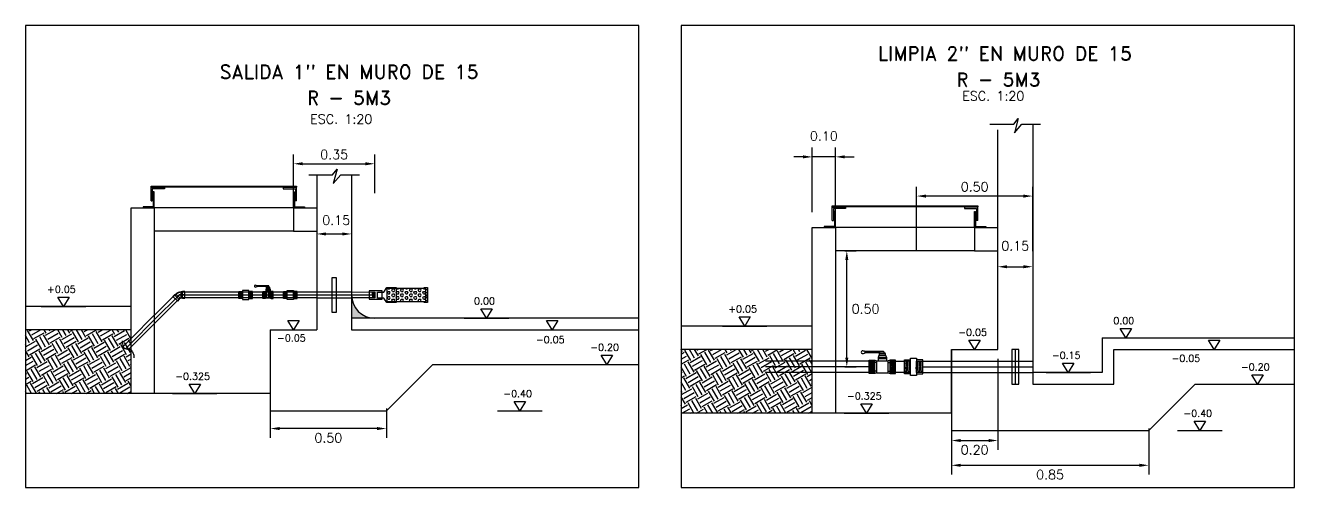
# Model space of a CAD drawing. Header units: metres. Extents: x -90 to 2507, y -28 to 972.
# Drawn here: x 143.67 to 149.14, y 183.09 to 185.08 of the extents above; entities that cross this region are included whole.
import ezdxf
from ezdxf.enums import TextEntityAlignment as Align

# ---------------------------------------------------------------- set-up
doc = ezdxf.new("R2010")
doc.units = ezdxf.units.M
for name, pattern in [('CENTER', [50.8, 31.75, -6.35, 6.35, -6.35]), ('DASHED', [19.05, 12.7, -6.35]), ('HIDDEN', [9.525, 6.35, -3.175])]:
    doc.linetypes.add(name, pattern=pattern)
for name, color, linetype in [('A-MURO', 6, 'Continuous'), ('A-NIVELES', 7, 'Continuous'), ('A-PUERTA', 2, 'Continuous'), ('G-achurado', 9, 'Continuous'), ('G-acotado', 8, 'Continuous'), ('G-ejes', 9, 'CENTER'), ('G-textos-notas', 7, 'Continuous'), ('G-textos-subtitulo', 3, 'Continuous'), ('S-TUBERIAS-NUEVAS', 3, 'Continuous')]:
    doc.layers.add(name, color=color, linetype=linetype)
doc.styles.add('01COTAS', font='romans.shx')
doc.styles.add('20-NOTAS', font='romans.shx', dxfattribs={"height": 0.04})
doc.styles.add('20-SUBTITULO', font='romand.shx', dxfattribs={"height": 0.06})
doc.styles.add('ROMANS', font='romans.shx')
doc.dimstyles.new('DIM-20-CORTE', dxfattribs={"dimscale": 0.02, "dimtxt": 2, "dimasz": 2, "dimexe": 2, "dimexo": 2, "dimgap": 1, "dimtad": 2, "dimtih": 1, "dimtoh": 1, "dimzin": 1, "dimdsep": 46, "dimtxsty": '01COTAS', "dimcen": 25, "dimclrd": 9, "dimclre": 9, "dimclrt": 7, "dimadec": 0, "dimazin": 0, "dimtfac": 1, "dimtmove": 2, "dimatfit": 3, "dimfxl": 1, "dimtolj": 1, "dimtzin": 0, "dimarcsym": 0})
doc.dimstyles.new('DIM-20-PLANTA', dxfattribs={"dimscale": 0.02, "dimtxt": 2, "dimasz": 2, "dimexe": 2, "dimexo": 2, "dimgap": 1, "dimtad": 1, "dimzin": 1, "dimdsep": 46, "dimtxsty": '01COTAS', "dimcen": 25, "dimclrd": 9, "dimclre": 9, "dimclrt": 7, "dimadec": 0, "dimazin": 0, "dimtfac": 1, "dimtmove": 2, "dimatfit": 3, "dimfxl": 1, "dimtolj": 1, "dimtzin": 0, "dimarcsym": 0})
pattern_1 = [(85, (135.018273, 178.2136516), (-0.0047443772, 0.0004150792), [])]

# ---------------------------------------------------------------- blocks, each defined once
blk = doc.blocks.new('RESRV_CODO 45 PLANTA')
at = {"color": 8}
for p in [(0, 0), (0.16, 0.066)]:
    blk.add_line(p, (0.094, 0), dxfattribs=at)
for p, q in [((0.063, 0.05), (0.063, -0.05)), ((0.063, -0.05), (0.063, 0.05)), ((0.151, -0.013), (0.08, 0.057)), ((0.08, 0.057), (0.151, -0.013)), ((0.151, -0.013), (0.08, 0.057)), ((0.08, 0.057), (0.151, -0.013))]:
    blk.add_line(p, q)
at = {"lineweight": -2}
blk.add_lwpolyline([(0.063, -0.05, 0.198912), (0.151, -0.013), (0.173, 0), (0.2, 0.026), (0.12, 0.106), (0.093, 0.079), (0.08, 0.057, -0.198912), (0.063, 0.05), (0.037, 0.056), (0, 0.056), (0, -0.056), (0.037, -0.056)], format="xyb", close=True, dxfattribs=at)
at = {"color": 8}
for points in [[(0, 0.05), (0.037, 0.05), (0.063, 0.044, 0.198912), (0.085, 0.053), (0.098, 0.075), (0.124, 0.102)], [(0, -0.05), (0.037, -0.05), (0.063, -0.044, 0.198912), (0.146, -0.009), (0.169, 0.004), (0.195, 0.031)]]:
    blk.add_lwpolyline(points, format="xyb", dxfattribs=at)
at = {"lineweight": -2}
for points in [[(0.037, 0.056), (0.037, -0.056)], [(0.173, 0), (0.093, 0.079)]]:
    blk.add_lwpolyline(points, dxfattribs=at)
blk = doc.blocks.new('UNION UNIVERSAL 1pulg')
h = blk.add_hatch()
h.set_pattern_fill('ANSI31', color=8, scale=0.001023, angle=40)
h.set_pattern_definition([(85, (0.01669, 0.0090544), (-0.00323423, 0.00028296), [])])
h.paths.add_polyline_path([(-0.0292, 0.0129), (-0.0135, 0.0129), (-0.0135, -0.013), (-0.0292, -0.013)])
h = blk.add_hatch()
h.set_pattern_fill('ANSI31', color=8, scale=0.001023, angle=40)
h.set_pattern_definition([(85, (0.027971, 0.0090544), (-0.00323423, 0.00028296), [])])
h.paths.add_polyline_path([(0.0298, 0.0129), (0.0135, 0.0129), (0.0135, -0.013), (0.0298, -0.013)])
at = {"color": 3}
for points in [[(-0.0135, -0.0153), (-0.0292, -0.0153), (-0.0292, 0.0152), (-0.0135, 0.0152)], [(0.0135, -0.0153), (0.0298, -0.0153), (0.0298, 0.0152), (0.0135, 0.0152)]]:
    blk.add_lwpolyline(points, dxfattribs=at)
at = {"color": 8}
blk.add_lwpolyline([(-0.0292, -0.013), (-0.0135, -0.013), (-0.0135, 0.0129), (-0.0292, 0.0129)], dxfattribs=at)
at = {"color": 3}
blk.add_lwpolyline([(0.0135, -0.0195), (-0.0135, -0.0195), (-0.0135, 0.0195), (0.0135, 0.0195)], close=True, dxfattribs=at)
at = {"color": 8, "linetype": 'DASHED', "ltscale": 0.05}
blk.add_lwpolyline([(0.0298, -0.013), (0.0135, -0.013), (0.0135, 0.0129), (0.0298, 0.0129)], dxfattribs=at)
blk = doc.blocks.new('VALV ESF 1pulg ELEV')
h = blk.add_hatch()
h.set_pattern_fill('ANSI31', color=8, scale=0.000988916, angle=40)
h.set_pattern_definition([(85, (0.030135, 0.0088626), (-0.00312786, 0.00027365), [])])
h.paths.add_polyline_path([(-0.0225, 0.0126), (-0.0124, 0.0126), (-0.0124, -0.0125), (-0.0225, -0.0125)])
h = blk.add_hatch()
h.set_pattern_fill('ANSI31', color=8, scale=0.000988916, angle=40)
h.set_pattern_definition([(85, (0.0292365, 0.0088626), (-0.00312786, 0.00027365), [])])
h.paths.add_polyline_path([(0.0225, 0.0126), (0.0127, 0.0126), (0.0127, -0.0125), (0.0225, -0.0125)])
at = {"color": 3}
for p, q in [((-0.0474, 0.0358), (-0.0474, 0.0397)), ((-0.0003, 0.0397), (-0.0474, 0.0397)), ((-0.0474, 0.0368), (-0.0474, 0.0371)), ((-0.0038, 0.0358), (-0.0474, 0.0358)), ((-0.0225, 0.0148), (-0.0127, 0.0148)), ((-0.0225, -0.0147), (-0.0225, 0.0148)), ((-0.0127, 0.0148), (-0.0075, 0.0131)), ((-0.0075, 0.0081), (-0.0127, 0.0081)), ((0.0101, 0.0233), (-0.0101, 0.0233)), ((-0.0101, 0.0208), (0.0101, 0.0208)), ((0.0101, 0.0208), (-0.0101, 0.0208)), ((0.0063, 0.0333), (-0.0063, 0.0333)), ((0.0038, 0.0358), (0.0038, 0.0361)), ((0.0127, 0.0148), (0.0075, 0.0131)), ((0.0075, 0.0081), (0.0127, 0.0081)), ((0.0225, 0.0148), (0.0127, 0.0148)), ((0.0225, -0.0147), (0.0225, 0.0148)), ((-0.0127, -0.0147), (-0.0225, -0.0147)), ((-0.0075, -0.0081), (-0.0127, -0.0081)), ((0.0039, -0.0131), (0.005, -0.0131)), ((0.0075, -0.0081), (0.0127, -0.0081)), ((0.0127, -0.0147), (0.0225, -0.0147))]:
    blk.add_line(p, q, dxfattribs=at)
at = {"color": 8}
for points in [[(-0.0225, -0.0125), (-0.0127, -0.0125), (-0.0127, 0.0126), (-0.0225, 0.0126)], [(0, 0.0131), (0, -0.0131)], [(0.0225, -0.0125), (0.0127, -0.0125), (0.0127, 0.0126), (0.0225, 0.0126)]]:
    blk.add_lwpolyline(points, dxfattribs=at)
at = {"color": 3}
for points in [[(-0.0225, 0.0049), (-0.0127, 0.0049)], [(-0.0075, -0.0131), (-0.0127, -0.0147), (-0.0127, 0.0148)], [(-0.0075, 0.0131), (0.0075, 0.0131)], [(-0.0075, -0.0131), (-0.0075, 0.0131)], [(-0.0063, 0.0283), (-0.0063, 0.0333), (-0.0038, 0.0358), (0.0038, 0.0358), (0.0063, 0.0333), (0.0063, 0.0283)], [(0.0075, -0.0131), (0.0127, -0.0147), (0.0127, 0.0148)], [(0.0075, -0.0131), (0.0075, 0.0131)], [(0.0225, 0.0049), (0.0127, 0.0049)], [(-0.0225, -0.0049), (-0.0127, -0.0049)], [(-0.0076, -0.0131), (0.0075, -0.0131), (0.0075, -0.0131)], [(0.0225, -0.0049), (0.0127, -0.0049)]]:
    blk.add_lwpolyline(points, dxfattribs=at)
for points in [[(-0.0127, -0.0048), (-0.0127, 0.0148)], [(0.0075, 0.0131), (-0.0075, 0.0131)], [(-0.0075, 0.0131), (0.0075, 0.0131)]]:
    blk.add_lwpolyline(points)
blk.add_lwpolyline([(0.0102, 0.014, -0.110129), (0.0101, 0.0145), (0.0101, 0.0208), (0.0101, 0.0233), (0.0075, 0.0283), (-0.0075, 0.0283), (-0.0101, 0.0233), (-0.0101, 0.0208), (-0.0101, 0.0145, -0.110129), (-0.0102, 0.014)], format="xyb", dxfattribs=at)
for centre, radius, start, end in [((-0.0538, 0.0378), 0.00467, 124.3129, 235.6871), ((-0.0604, 0.0011), 0.0407, 71.4727, 84.4006), ((-0.0604, 0.0744), 0.0407, 275.5994, 288.5273), ((0.0001, 0.0361), 0.00366, 0.9999, 95.2879)]:
    blk.add_arc(centre, radius, start, end, dxfattribs=at)
blk = doc.blocks.new('*D323')
at = {"color": 9, "lineweight": -2, "transparency": 16777216}
blk.add_line((144.9698, 184.1842), (145.0398, 184.1842), dxfattribs=at)
at = {"color": 9, "transparency": 16777216}
for points in [[(144.9698, 184.1908), (144.9698, 184.1775), (144.9298, 184.1842)], [(145.0398, 184.1908), (145.0398, 184.1775), (145.0798, 184.1842)]]:
    blk.add_solid(points, dxfattribs=at)
at = {"layer": 'Defpoints', "color": 0, "transparency": 16777216}
for p in [(144.9298, 184.1842), (145.0798, 184.1842), (145.0798, 184.1842)]:
    blk.add_point(p, dxfattribs=at)
at = {"color": 7, "transparency": 16777216, "insert": (145.0137, 184.2436), "char_height": 0.04, "attachment_point": 5, "style": '01COTAS'}
blk.add_mtext('\\A1;0.15', dxfattribs=at)
blk = doc.blocks.new('NIVEL-CORTE')
at = {"color": 1}
blk.add_line((-4.79, 0), (4.79, 0), dxfattribs=at)
blk.add_lwpolyline([(0, 0), (-1.22, 2.01), (1.22, 2.01), (0, 0)])
at = {"style": 'ROMANS'}
blk.add_attdef('+1.50', text='', height=2, dxfattribs=at).set_placement((-0.45, 2.95), align=Align.CENTER)
blk = doc.blocks.new('*D324')
at = {"layer": 'Defpoints', "color": 0, "transparency": 16777216}
for p in [(145.1798, 184.4866), (145.1798, 184.3194), (144.8298, 184.287)]:
    blk.add_point(p, dxfattribs=at)
at = {"layer": 'G-acotado', "color": 9, "lineweight": -2, "transparency": 16777216}
for p, q in [((144.8298, 184.327), (144.8298, 184.5266)), ((145.1798, 184.3594), (145.1798, 184.5266)), ((144.8698, 184.4866), (145.1398, 184.4866))]:
    blk.add_line(p, q, dxfattribs=at)
at = {"layer": 'G-acotado', "color": 9, "transparency": 16777216}
for points in [[(144.8698, 184.4933), (144.8698, 184.48), (144.8298, 184.4866)], [(145.1398, 184.4933), (145.1398, 184.48), (145.1798, 184.4866)]]:
    blk.add_solid(points, dxfattribs=at)
at = {"layer": 'G-acotado', "color": 7, "transparency": 16777216, "insert": (145.0048, 184.5266), "char_height": 0.04, "attachment_point": 5, "style": '01COTAS'}
blk.add_mtext('\\A1;0.35', dxfattribs=at)
blk = doc.blocks.new('*D325')
at = {"layer": 'Defpoints', "color": 0, "transparency": 16777216}
for p in [(144.7298, 183.4714), (145.2298, 183.4714), (144.7298, 183.3455)]:
    blk.add_point(p, dxfattribs=at)
at = {"layer": 'G-acotado', "color": 9, "lineweight": -2, "transparency": 16777216}
for p, q in [((144.7298, 183.4314), (144.7298, 183.3055)), ((145.2298, 183.4314), (145.2298, 183.3055)), ((145.1898, 183.3455), (144.7698, 183.3455))]:
    blk.add_line(p, q, dxfattribs=at)
at = {"layer": 'G-acotado', "color": 9, "transparency": 16777216}
for points in [[(144.7698, 183.3522), (144.7698, 183.3389), (144.7298, 183.3455)], [(145.1898, 183.3522), (145.1898, 183.3389), (145.2298, 183.3455)]]:
    blk.add_solid(points, dxfattribs=at)
at = {"layer": 'G-acotado', "color": 7, "transparency": 16777216, "insert": (144.9798, 183.3055), "char_height": 0.04, "attachment_point": 5, "style": '01COTAS'}
blk.add_mtext('\\A1;0.50', dxfattribs=at)
blk = doc.blocks.new('*D326')
at = {"layer": 'Defpoints', "color": 0, "transparency": 16777216}
for p in [(147.8655, 184.0429), (148.0155, 184.0429), (148.0155, 184.0429)]:
    blk.add_point(p, dxfattribs=at)
at = {"layer": 'G-acotado', "color": 9, "lineweight": -2, "transparency": 16777216}
blk.add_line((147.9055, 184.0429), (147.9755, 184.0429), dxfattribs=at)
at = {"layer": 'G-acotado', "color": 9, "transparency": 16777216}
for points in [[(147.9055, 184.0496), (147.9055, 184.0362), (147.8655, 184.0429)], [(147.9755, 184.0496), (147.9755, 184.0362), (148.0155, 184.0429)]]:
    blk.add_solid(points, dxfattribs=at)
at = {"layer": 'G-acotado', "color": 7, "transparency": 16777216, "insert": (147.9405, 184.1329), "char_height": 0.04, "attachment_point": 5, "style": '01COTAS'}
blk.add_mtext('\\A1;0.15', dxfattribs=at)
blk = doc.blocks.new('*D327')
at = {"layer": 'Defpoints', "color": 0, "transparency": 16777216}
for p in [(147.8655, 183.6865), (147.6653, 183.4115), (147.8655, 183.294)]:
    blk.add_point(p, dxfattribs=at)
at = {"layer": 'G-acotado', "color": 9, "lineweight": -2, "transparency": 16777216}
for p, q in [((147.8655, 183.6465), (147.8655, 183.254)), ((147.6653, 183.3715), (147.6653, 183.254)), ((147.7053, 183.294), (147.8255, 183.294))]:
    blk.add_line(p, q, dxfattribs=at)
at = {"layer": 'G-acotado', "color": 9, "transparency": 16777216}
for points in [[(147.7053, 183.3006), (147.7053, 183.2873), (147.6653, 183.294)], [(147.8255, 183.3006), (147.8255, 183.2873), (147.8655, 183.294)]]:
    blk.add_solid(points, dxfattribs=at)
at = {"layer": 'G-acotado', "color": 7, "transparency": 16777216, "insert": (147.7654, 183.254), "char_height": 0.04, "attachment_point": 5, "style": '01COTAS'}
blk.add_mtext('\\A1;0.20', dxfattribs=at)
blk = doc.blocks.new('UNION UNIV 2PUL')
h = blk.add_hatch()
h.set_pattern_fill('ANSI31', color=8, scale=0.001974, angle=40)
h.set_pattern_definition([(85, (0.0084964, 0.017595), (-0.0062426, 0.00054616), [])])
h.paths.add_polyline_path([(-0.08, 0.025), (-0.054, 0.025), (-0.054, -0.025), (-0.08, -0.025)])
h = blk.add_hatch()
h.set_pattern_fill('ANSI31', color=8, scale=0.001974, angle=40)
h.set_pattern_definition([(85, (-0.004609, 0.017595), (-0.0062426, 0.00054616), [])])
h.paths.add_polyline_path([(-0.001, 0.025), (-0.029, 0.0251), (-0.029, -0.0249), (-0.001, -0.025)])
at = {"color": 3}
for points in [[(-0.053, -0.0295), (-0.08, -0.0295), (-0.08, 0.0295), (-0.053, 0.0295)], [(-0.027, -0.0295), (0, -0.0295), (0, 0.0295), (-0.027, 0.0295)]]:
    blk.add_lwpolyline(points, dxfattribs=at)
at = {"color": 8}
blk.add_lwpolyline([(-0.08, -0.025), (-0.053, -0.025), (-0.053, 0.025), (-0.08, 0.025)], dxfattribs=at)
at = {"color": 3}
blk.add_lwpolyline([(-0.027, -0.0376), (-0.053, -0.0376), (-0.053, 0.0378), (-0.027, 0.0378)], close=True, dxfattribs=at)
at = {"color": 8, "linetype": 'DASHED', "ltscale": 0.05}
blk.add_lwpolyline([(0, -0.025), (-0.027, -0.025), (-0.027, 0.025), (0, 0.025)], dxfattribs=at)
blk = doc.blocks.new('*D328')
at = {"layer": 'Defpoints', "color": 0, "transparency": 16777216}
for p in [(147.5155, 184.3474), (147.5155, 184.0706), (148.0155, 184.0705)]:
    blk.add_point(p, dxfattribs=at)
at = {"layer": 'G-acotado', "color": 9, "lineweight": -2, "transparency": 16777216}
for p, q in [((147.5155, 184.1106), (147.5155, 184.3874)), ((148.0155, 184.1105), (148.0155, 184.3874)), ((147.9755, 184.3474), (147.5555, 184.3474))]:
    blk.add_line(p, q, dxfattribs=at)
at = {"layer": 'G-acotado', "color": 9, "transparency": 16777216}
for points in [[(147.5555, 184.354), (147.5555, 184.3407), (147.5155, 184.3474)], [(147.9755, 184.354), (147.9755, 184.3407), (148.0155, 184.3474)]]:
    blk.add_solid(points, dxfattribs=at)
at = {"layer": 'G-acotado', "color": 7, "transparency": 16777216, "insert": (147.7655, 184.3874), "char_height": 0.04, "attachment_point": 5, "style": '01COTAS'}
blk.add_mtext('\\A1;0.50', dxfattribs=at)
blk = doc.blocks.new('*D329')
at = {"layer": 'Defpoints', "color": 0, "transparency": 16777216}
for p in [(147.6653, 183.3865), (148.5155, 183.3865), (148.5155, 183.1872)]:
    blk.add_point(p, dxfattribs=at)
at = {"layer": 'G-acotado', "color": 9, "lineweight": -2, "transparency": 16777216}
for p, q in [((147.6653, 183.3465), (147.6653, 183.1472)), ((148.5155, 183.3465), (148.5155, 183.1472)), ((147.7053, 183.1872), (148.4755, 183.1872))]:
    blk.add_line(p, q, dxfattribs=at)
at = {"layer": 'G-acotado', "color": 9, "transparency": 16777216}
for points in [[(147.7053, 183.1939), (147.7053, 183.1805), (147.6653, 183.1872)], [(148.4755, 183.1939), (148.4755, 183.1805), (148.5155, 183.1872)]]:
    blk.add_solid(points, dxfattribs=at)
at = {"layer": 'G-acotado', "color": 7, "transparency": 16777216, "insert": (148.0904, 183.1472), "char_height": 0.04, "attachment_point": 5, "style": '01COTAS'}
blk.add_mtext('\\A1;0.85', dxfattribs=at)
blk = doc.blocks.new('*D330')
at = {"layer": 'Defpoints', "color": 0, "transparency": 16777216}
for p in [(147.0655, 184.5163), (147.0655, 184.2385), (147.1655, 184.2385)]:
    blk.add_point(p, dxfattribs=at)
at = {"layer": 'G-acotado', "color": 9, "lineweight": -2, "transparency": 16777216}
for p, q in [((147.0655, 184.2785), (147.0655, 184.5563)), ((147.1655, 184.2785), (147.1655, 184.5563)), ((147.0255, 184.5163), (146.9855, 184.5163)), ((147.1655, 184.5163), (147.0655, 184.5163)), ((147.2055, 184.5163), (147.2455, 184.5163))]:
    blk.add_line(p, q, dxfattribs=at)
at = {"layer": 'G-acotado', "color": 9, "transparency": 16777216}
for points in [[(147.0255, 184.523), (147.0255, 184.5097), (147.0655, 184.5163)], [(147.2055, 184.523), (147.2055, 184.5097), (147.1655, 184.5163)]]:
    blk.add_solid(points, dxfattribs=at)
at = {"layer": 'G-acotado', "color": 7, "transparency": 16777216, "insert": (147.1155, 184.6063), "char_height": 0.04, "attachment_point": 5, "style": '01COTAS'}
blk.add_mtext('\\A1;0.10', dxfattribs=at)
blk = doc.blocks.new('*D548')
at = {"layer": 'Defpoints', "color": 0, "transparency": 16777216}
for p in [(147.1655, 184.1115), (147.2144, 184.1115), (147.1655, 183.6115)]:
    blk.add_point(p, dxfattribs=at)
at = {"layer": 'G-acotado', "color": 9, "lineweight": -2, "transparency": 16777216}
for p, q in [((147.2055, 184.1115), (147.2544, 184.1115)), ((147.2144, 183.6515), (147.2144, 184.0715)), ((147.2055, 183.6115), (147.2544, 183.6115))]:
    blk.add_line(p, q, dxfattribs=at)
at = {"layer": 'G-acotado', "color": 9, "transparency": 16777216}
for points in [[(147.2077, 184.0715), (147.221, 184.0715), (147.2144, 184.1115)], [(147.2077, 183.6515), (147.221, 183.6515), (147.2144, 183.6115)]]:
    blk.add_solid(points, dxfattribs=at)
at = {"layer": 'G-acotado', "color": 7, "transparency": 16777216, "insert": (147.2953, 183.8615), "char_height": 0.04, "attachment_point": 5, "style": '01COTAS'}
blk.add_mtext('\\A1;0.50', dxfattribs=at)
blk = doc.blocks.new('A$C0DF40056')
at = {"color": 8}
for p, q in [((0.034, 0.0896), (0.034, 0.0943)), ((0.034, 0.0943), (0.6614, 0.0943)), ((0.6614, 0.0896), (0.034, 0.0896)), ((0.034, 0.0896), (0.034, 0.0896)), ((0.034, 0.0896), (0.034, 0.0896)), ((0.0342, 0.0301), (0.0342, 0.0876)), ((0.0342, 0.0876), (0.0919, 0.0876)), ((0.0919, 0.0829), (0.0391, 0.0829)), ((0.0391, 0.0829), (0.0391, 0.03)), ((0.048, 0.0696), (0.0434, 0.0696)), ((0.0434, 0.0696), (0.0434, 0.0049)), ((0.048, 0), (0.048, 0.0696)), ((0.0919, 0.0876), (0.0919, 0.0829)), ((0.6614, 0.0876), (0.6037, 0.0876)), ((0.6037, 0.0876), (0.6037, 0.0829)), ((0.6037, 0.0829), (0.6565, 0.0829)), ((0.6361, 0.0943), (0.6614, 0.0943)), ((0.6475, 0), (0.6475, 0.0696)), ((0.6475, 0.0696), (0.6522, 0.0696)), ((0.6522, 0.0696), (0.6522, 0.0049)), ((0.6565, 0.0829), (0.6565, 0.03)), ((0.6614, 0.0943), (0.6614, 0.0896)), ((0.6614, 0.0301), (0.6614, 0.0876)), ((0.0434, 0.0049), (0, 0.0049)), ((0, 0.0049), (0, 0)), ((0.0001, 0), (0.048, 0)), ((0.0342, 0.03), (0.0391, 0.03)), ((0.6955, 0), (0.6475, 0)), ((0.6522, 0.0049), (0.6956, 0.0049)), ((0.6614, 0.03), (0.6565, 0.03)), ((0.6956, 0.0049), (0.6956, 0))]:
    blk.add_line(p, q, dxfattribs=at)

msp = doc.modelspace()

# ---------------------------------------------------------------- hatches: boundary and pattern name
h = msp.add_hatch()
h.set_pattern_fill('ANSI31', color=8, scale=0.0015, angle=40)
h.set_pattern_definition(pattern_1)
h.paths.add_polyline_path([(147.3115, 183.6365), (147.3345, 183.6365), (147.3345, 183.5865), (147.3115, 183.5865)])
h = msp.add_hatch()
h.set_pattern_fill('ANSI31', color=8, scale=0.0015, angle=40)
h.set_pattern_definition(pattern_1)
h.paths.add_polyline_path([(147.424, 183.6365), (147.401, 183.6365), (147.401, 183.5865), (147.424, 183.5865)])
at = {"layer": 'G-achurado'}
h = msp.add_hatch(color=256, dxfattribs=at)
h.dxf.hatch_style = 1
h.paths.add_polyline_path([(145.0798, 183.9211, 0.414214), (145.1798, 183.8211), (145.0798, 183.8211)])
h = msp.add_hatch(dxfattribs=at)
h.set_pattern_fill('HEX', color=256, scale=0.002)
h.set_pattern_definition([(0, (-101.460069, -235.887838), (0, 0.01099852263), [0.00635, -0.0127]), (120, (-101.460069, -235.887838), (-0.009525, -0.00549926132), [0.00635, -0.0127]), (60, (-101.453719, -235.887838), (-0.009525, 0.00549926132), [0.00635, -0.0127])])
h.paths.add_polyline_path([(145.2316, 183.8936), (145.2316, 183.9486), (145.4007, 183.9486), (145.4007, 183.8936)])
h = msp.add_hatch(dxfattribs=at)
h.set_pattern_fill('EARTH', color=8, scale=0.008, angle=30)
h.set_pattern_definition([(30, (-10.02416, -18.06122), (0.018594091, 0.069394091), [0.0508, -0.0508]), (30, (-10.033687, -18.04472), (0.018594091, 0.069394091), [0.0508, -0.0508]), (30, (-10.04321, -18.028223), (0.018594091, 0.069394091), [0.0508, -0.0508]), (120, (-10.04089, -18.01955), (-0.069394091, 0.018594091), [0.0508, -0.0508]), (120, (-10.02439, -18.010024), (-0.069394091, 0.018594091), [0.0508, -0.0508]), (120, (-10.007893, -18.0005), (-0.069394091, 0.018594091), [0.0508, -0.0508])])
h.paths.add_polyline_path([(144.1298, 183.7714), (143.6741, 183.7714), (143.6741, 183.4964), (144.1298, 183.4964)])
h = msp.add_hatch(dxfattribs=at)
h.set_pattern_fill('EARTH', color=8, scale=0.008, angle=30)
h.set_pattern_definition([(30, (-7.08845, -18.14612), (0.018594091, 0.069394091), [0.0508, -0.0508]), (30, (-7.097974, -18.12962), (0.018594091, 0.069394091), [0.0508, -0.0508]), (30, (-7.1075, -18.113124), (0.018594091, 0.069394091), [0.0508, -0.0508]), (120, (-7.105175, -18.10445), (-0.069394091, 0.018594091), [0.0508, -0.0508]), (120, (-7.088677, -18.094925), (-0.069394091, 0.018594091), [0.0508, -0.0508]), (120, (-7.07218, -18.0854), (-0.069394091, 0.018594091), [0.0508, -0.0508])])
h.paths.add_polyline_path([(147.0655, 183.6865), (146.5004, 183.6865), (146.5004, 183.4115), (147.0655, 183.4115)])

# ---------------------------------------------------------------- linework, layer by layer
at = {"color": 8, "linetype": 'HIDDEN', "ltscale": 0.5}
for points in [[(144.8293, 184.2964), (144.2298, 184.2964)], [(144.8298, 184.1964), (144.2298, 184.1964)], [(147.7651, 184.2115), (147.1655, 184.2115)], [(147.7655, 184.1115), (147.1655, 184.1115)], [(145.0798, 183.8211), (145.0798, 183.7711), (146.3182, 183.7711)], [(148.0155, 183.5865), (148.0155, 183.5365), (148.3655, 183.5365), (148.3655, 183.6865)], [(148.3655, 183.6865), (149.1445, 183.6865)]]:
    msp.add_lwpolyline(points, dxfattribs=at)
at = {"color": 8, "linetype": 'HIDDEN', "ltscale": 0.3}
for points in [[(144.9298, 183.9341), (145.0798, 183.9341)], [(144.9298, 183.9087), (145.0798, 183.9087)], [(144.1298, 183.7335), (144.2298, 183.8335)], [(144.2298, 183.7975), (144.1298, 183.6975)]]:
    msp.add_lwpolyline(points, dxfattribs=at)
at = {"color": 3}
for points in [[(147.3345, 183.6365), (146.864, 183.6365)], [(147.417, 183.6365), (147.4625, 183.6365)], [(147.3345, 183.5865), (146.864, 183.5865)], [(147.4625, 183.5865), (147.417, 183.5865)]]:
    msp.add_lwpolyline(points, dxfattribs=at)
at = {"color": 8, "linetype": 'HIDDEN', "ltscale": 0.4}
for points in [[(147.5425, 183.6365), (148.0155, 183.6365)], [(147.5425, 183.5865), (148.0155, 183.5865)]]:
    msp.add_lwpolyline(points, dxfattribs=at)
at = {"layer": 'A-MURO', "color": 1, "ltscale": 0.18}
for p, q in [((148.0155, 184.6579), (148.0155, 183.5865)), ((144.9298, 184.4396), (144.9298, 183.7714)), ((144.9298, 184.4396), (144.9298, 183.7714)), ((145.0798, 184.4396), (145.0798, 183.8211)), ((144.2298, 184.2964), (144.2298, 183.4964)), ((144.8298, 184.1964), (144.9298, 184.1964)), ((147.1655, 184.2115), (147.1655, 183.4115)), ((147.7655, 184.1115), (147.8655, 184.1115)), ((146.3182, 183.8211), (145.0798, 183.8211)), ((144.7296, 183.7714), (144.7296, 183.5461)), ((144.7296, 183.7714), (144.9298, 183.7714)), ((144.7296, 183.7714), (144.7296, 183.4961))]:
    msp.add_line(p, q, dxfattribs=at)
for points in [[(147.8315, 184.6579), (147.9336, 184.6579), (147.9529, 184.6813), (147.937, 184.62), (147.9687, 184.6579), (148.0494, 184.6579)], [(147.6653, 183.4115), (147.6653, 183.6865), (147.8655, 183.6865), (147.8655, 184.6323)], [(144.8958, 184.4396), (144.9979, 184.4396), (145.0172, 184.4631), (145.0013, 184.4017), (145.033, 184.4396), (145.1137, 184.4396)], [(144.1298, 183.4964), (144.1298, 184.2964), (144.2298, 184.2964)], [(144.8298, 184.2964), (144.9298, 184.2964)], [(144.8298, 184.2964), (144.8298, 184.1964)], [(147.0655, 183.4115), (147.0655, 184.2115), (147.1655, 184.2115)], [(147.7655, 184.2115), (147.8655, 184.2115)], [(147.7655, 184.2115), (147.7655, 184.1115)], [(144.1298, 183.8714), (143.6741, 183.8714)], [(144.1298, 183.7714), (143.6741, 183.7714)], [(144.7296, 183.7714), (144.7296, 183.4214), (145.2298, 183.4214), (145.4298, 183.6214), (146.3182, 183.6214)], [(147.0655, 183.7865), (146.5004, 183.7865)], [(148.3155, 183.7365), (148.3155, 183.5865), (148.0155, 183.5865)], [(148.3155, 183.7365), (149.1445, 183.7365)], [(147.0655, 183.6865), (146.5004, 183.6865)], [(147.6653, 183.6865), (147.6653, 183.3365), (148.5155, 183.3365), (148.7155, 183.5365), (149.1445, 183.5365)], [(144.7296, 183.4961), (143.6741, 183.4961)], [(147.6653, 183.4115), (146.5004, 183.4115)]]:
    msp.add_lwpolyline(points, dxfattribs=at)
at = {"layer": 'A-PUERTA'}
msp.add_lwpolyline([(147.9405, 183.6865), (147.9405, 183.5365)], dxfattribs=at)
at = {"layer": 'G-achurado', "color": 8}
for points in [[(145.0798, 183.9211), (145.0798, 183.8211)], [(145.1798, 183.8211), (145.0798, 183.8211)]]:
    msp.add_lwpolyline(points, dxfattribs=at)
msp.add_arc((145.1798, 183.9211), 0.1, 180, 270, dxfattribs=at)
at = {"layer": 'G-ejes', "color": 8, "linetype": 'CENTER', "ltscale": 0.1}
for points in [[(144.2298, 183.8138), (144.3363, 183.9204)], [(144.3364, 183.9214), (144.9298, 183.9214)], [(144.9298, 183.9214), (145.0798, 183.9214)], [(145.0798, 183.9214), (145.1798, 183.9215)], [(144.1298, 183.7138), (144.2298, 183.8138)], [(147.3345, 183.6115), (146.864, 183.6115)], [(147.5425, 183.6115), (148.0155, 183.6115)]]:
    msp.add_lwpolyline(points, dxfattribs=at)
at = {"layer": 'S-TUBERIAS-NUEVAS'}
for p, q in [((147.294, 183.6714), (147.294, 183.6774)), ((147.3703, 183.6774), (147.294, 183.6774)), ((147.294, 183.6728), (147.294, 183.6734)), ((147.3589, 183.6714), (147.294, 183.6714)), ((147.3864, 183.6519), (147.3491, 183.6519)), ((147.3491, 183.648), (147.3864, 183.648)), ((147.3864, 183.648), (147.3491, 183.648)), ((147.3804, 183.6675), (147.355, 183.6675)), ((147.3765, 183.6714), (147.3765, 183.6718)), ((147.3115, 183.5831), (147.3115, 183.6399)), ((147.3115, 183.6399), (147.3345, 183.6399)), ((147.3345, 183.6399), (147.3435, 183.6374)), ((147.3435, 183.6303), (147.3345, 183.6303)), ((147.3435, 183.5927), (147.3345, 183.5927)), ((147.401, 183.6399), (147.392, 183.6374)), ((147.392, 183.6303), (147.401, 183.6303)), ((147.392, 183.5927), (147.401, 183.5927)), ((147.424, 183.6399), (147.401, 183.6399)), ((147.424, 183.5831), (147.424, 183.6399)), ((147.3345, 183.5831), (147.3115, 183.5831)), ((147.401, 183.5831), (147.424, 183.5831))]:
    msp.add_line(p, q, dxfattribs=at)
at = {"layer": 'S-TUBERIAS-NUEVAS', "color": 1}
for points in [[(146.3182, 185.083), (143.6741, 185.083), (143.6741, 183.0911), (146.3182, 183.0911)], [(149.1445, 185.083), (146.5004, 185.083), (146.5004, 183.0911), (149.1445, 183.0911)]]:
    msp.add_lwpolyline(points, close=True, dxfattribs=at)
at = {"layer": 'S-TUBERIAS-NUEVAS'}
for points in [[(145.0148, 183.9954), (144.9948, 183.9954), (144.9948, 183.8474), (145.0148, 183.8474)], [(145.2121, 183.939), (145.1558, 183.939), (145.1558, 183.9025), (145.2121, 183.9025)], [(145.2316, 183.8886), (145.2191, 183.9081), (145.1918, 183.9081), (145.1918, 183.934), (145.2191, 183.934), (145.2316, 183.9536), (145.2716, 183.9536), (145.2716, 183.8886)], [(147.9255, 183.5365), (147.9555, 183.5365), (147.9555, 183.6865), (147.9255, 183.6865)]]:
    msp.add_lwpolyline(points, close=True, dxfattribs=at)
for points in [[(144.2294, 183.833), (144.3156, 183.9193)], [(144.3518, 183.9342), (144.9298, 183.9342)], [(145.0798, 183.9341), (145.1798, 183.934), (145.1798, 183.9086), (145.0798, 183.9087)], [(145.1686, 183.934), (145.1698, 183.9086)], [(145.1717, 183.934), (145.1729, 183.9086)], [(145.1747, 183.934), (145.176, 183.9086)], [(145.1778, 183.934), (145.1791, 183.9086)], [(145.4007, 183.9486), (145.2316, 183.9486), (145.2316, 183.8936), (145.4007, 183.8936)], [(145.3923, 183.9486), (145.3923, 183.9533), (145.4077, 183.9533), (145.4077, 183.9211), (145.4077, 183.8888), (145.3923, 183.8888), (145.3923, 183.8936)], [(145.4007, 183.8936), (145.4007, 183.9486)], [(145.4007, 183.9442), (145.4077, 183.9442)], [(145.4007, 183.9316), (145.4077, 183.9316)], [(145.4007, 183.9218), (145.4077, 183.9218)], [(145.4007, 183.918), (145.4077, 183.918)], [(144.3336, 183.9013), (144.2298, 183.7975)], [(144.9298, 183.9088), (144.3518, 183.9088)], [(145.4007, 183.9105), (145.4077, 183.9105)], [(145.4007, 183.8979), (145.4077, 183.8979)], [(144.0956, 183.6992), (144.1298, 183.7335)], [(144.1051, 183.6891), (144.1298, 183.7138)], [(144.1298, 183.6975), (144.1193, 183.687)], [(147.355, 183.6597), (147.355, 183.6675), (147.3589, 183.6714), (147.3765, 183.6714), (147.3804, 183.6675), (147.3804, 183.6597)], [(147.3115, 183.5865), (147.3345, 183.5865), (147.3345, 183.6365), (147.3115, 183.6365)], [(147.3115, 183.624), (147.3345, 183.624)], [(147.3115, 183.5989), (147.3345, 183.5989)], [(147.3435, 183.5857), (147.3345, 183.5831), (147.3345, 183.6399)], [(147.3435, 183.6374), (147.392, 183.6374)], [(147.3435, 183.5857), (147.3435, 183.6374)], [(147.392, 183.5857), (147.401, 183.5831), (147.401, 183.6399)], [(147.392, 183.5857), (147.392, 183.6374)], [(147.424, 183.5865), (147.401, 183.5865), (147.401, 183.6365), (147.424, 183.6365)], [(147.424, 183.624), (147.401, 183.624)], [(147.424, 183.5989), (147.401, 183.5989)], [(147.3435, 183.5855), (147.392, 183.5855)]]:
    msp.add_lwpolyline(points, dxfattribs=at)
msp.add_lwpolyline([(147.3866, 183.6374, -0.110129), (147.3864, 183.6382), (147.3864, 183.648), (147.3864, 183.6519), (147.3824, 183.6597), (147.3531, 183.6597), (147.3491, 183.6519), (147.3491, 183.648), (147.3491, 183.6382, -0.110129), (147.3488, 183.6374)], format="xyb", dxfattribs=at)
for centre, radius, start, end in [((147.2841, 183.6744), 0.00727, 124.3129, 235.6871), ((147.2738, 183.6174), 0.0633, 71.4727, 84.4006), ((147.2738, 183.7314), 0.0633, 275.5994, 288.5273), ((147.3708, 183.6717), 0.0057, 0.9999, 95.2879)]:
    msp.add_arc(centre, radius, start, end, dxfattribs=at)
msp.add_spline([(144.0917, 183.7235), (144.1028, 183.69), (144.1271, 183.6851), (144.1379, 183.6717), (144.1421, 183.6504)], degree=3, dxfattribs=at)

# ---------------------------------------------------------------- block references
for name, p in [('A$C0DF40056', (144.1818, 184.2964)), ('A$C0DF40056', (147.1175, 184.2115)), ('VALV ESF 1pulg ELEV', (144.7202, 183.9214)), ('UNION UNIVERSAL 1pulg', (144.8163, 183.9215))]:
    msp.add_blockref(name, p)
at = {"xscale": -1}
msp.add_blockref('UNION UNIVERSAL 1pulg', (144.624, 183.9215), dxfattribs=at)
at = {"layer": 'A-NIVELES'}
ref = msp.add_blockref('NIVEL-CORTE', (143.8384, 183.8714), dxfattribs=dict(at, xscale=0.02, yscale=0.02, zscale=0.02))
ref.add_attrib('+1.50', '+0.05', dxfattribs={"layer": '0', "height": 0.03, "style": 'ROMANS'}).set_placement((143.8294, 183.9305), align=Align.CENTER)
ref = msp.add_blockref('NIVEL-CORTE', (145.6616, 183.8211), dxfattribs=dict(at, xscale=0.02, yscale=0.02, zscale=0.02))
ref.add_attrib('+1.50', '0.00', dxfattribs={"layer": '0', "height": 0.03, "style": 'ROMANS'}).set_placement((145.6526, 183.8801), align=Align.CENTER)
ref = msp.add_blockref('NIVEL-CORTE', (146.7742, 183.7865), dxfattribs=dict(at, xscale=0.02, yscale=0.02, zscale=0.02))
ref.add_attrib('+1.50', '+0.05', dxfattribs={"layer": '0', "height": 0.03, "style": 'ROMANS'}).set_placement((146.7652, 183.8456), align=Align.CENTER)
ref = msp.add_blockref('NIVEL-CORTE', (144.8297, 183.7714), dxfattribs=dict(at, xscale=0.02, yscale=0.02, zscale=0.02))
ref.add_attrib('+1.50', '-0.05', dxfattribs={"layer": '0', "height": 0.03, "style": 'ROMANS'}).set_placement((144.8207, 183.7212), align=Align.CENTER)
ref = msp.add_blockref('NIVEL-CORTE', (145.9452, 183.7711), dxfattribs=dict(at, xscale=0.02, yscale=0.02, zscale=0.02))
ref.add_attrib('+1.50', '-0.05', dxfattribs={"layer": '0', "height": 0.03, "style": 'ROMANS'}).set_placement((145.9362, 183.714), align=Align.CENTER)
ref = msp.add_blockref('NIVEL-CORTE', (148.417, 183.7365), dxfattribs=dict(at, xscale=0.02, yscale=0.02, zscale=0.02))
ref.add_attrib('+1.50', '0.00', dxfattribs={"layer": '0', "height": 0.03, "style": 'ROMANS'}).set_placement((148.408, 183.7956), align=Align.CENTER)
ref = msp.add_blockref('NIVEL-CORTE', (147.7654, 183.6865), dxfattribs=dict(at, xscale=0.02, yscale=0.02, zscale=0.02))
ref.add_attrib('+1.50', '-0.05', dxfattribs={"layer": '0', "height": 0.03, "style": 'ROMANS'}).set_placement((147.7564, 183.7456), align=Align.CENTER)
ref = msp.add_blockref('NIVEL-CORTE', (146.1798, 183.6214), dxfattribs=dict(at, xscale=0.02, yscale=0.02, zscale=0.02))
ref.add_attrib('+1.50', '-0.20', dxfattribs={"layer": '0', "height": 0.03, "style": 'ROMANS'}).set_placement((146.1708, 183.6805), align=Align.CENTER)
ref = msp.add_blockref('NIVEL-CORTE', (148.7971, 183.6865), dxfattribs=dict(at, xscale=0.02, yscale=0.02, zscale=0.02))
ref.add_attrib('+1.50', '-0.05', dxfattribs={"layer": '0', "height": 0.03, "style": 'ROMANS'}).set_placement((148.6757, 183.6332), align=Align.CENTER)
ref = msp.add_blockref('NIVEL-CORTE', (148.169, 183.5865), dxfattribs=dict(at, xscale=0.02, yscale=0.02, zscale=0.02))
ref.add_attrib('+1.50', '-0.15', dxfattribs={"layer": '0', "height": 0.03, "style": 'ROMANS'}).set_placement((148.16, 183.6456), align=Align.CENTER)
ref = msp.add_blockref('NIVEL-CORTE', (148.9841, 183.5365), dxfattribs=dict(at, xscale=0.02, yscale=0.02, zscale=0.02))
ref.add_attrib('+1.50', '-0.20', dxfattribs={"layer": '0', "height": 0.03, "style": 'ROMANS'}).set_placement((148.9751, 183.5956), align=Align.CENTER)
ref = msp.add_blockref('NIVEL-CORTE', (144.4038, 183.4961), dxfattribs=dict(at, xscale=0.02, yscale=0.02, zscale=0.02))
ref.add_attrib('+1.50', '-0.325', dxfattribs={"layer": '0', "height": 0.03, "style": 'ROMANS'}).set_placement((144.3948, 183.5551), align=Align.CENTER)
ref = msp.add_blockref('NIVEL-CORTE', (145.805, 183.4214), dxfattribs=dict(at, xscale=0.02, yscale=0.02, zscale=0.02))
ref.add_attrib('+1.50', '-0.40', dxfattribs={"layer": '0', "height": 0.03, "style": 'ROMANS'}).set_placement((145.796, 183.4805), align=Align.CENTER)
ref = msp.add_blockref('NIVEL-CORTE', (147.2991, 183.4115), dxfattribs=dict(at, xscale=0.02, yscale=0.02, zscale=0.02))
ref.add_attrib('+1.50', '-0.325', dxfattribs={"layer": '0', "height": 0.03, "style": 'ROMANS'}).set_placement((147.2901, 183.4706), align=Align.CENTER)
ref = msp.add_blockref('NIVEL-CORTE', (148.7361, 183.3365), dxfattribs=dict(at, xscale=0.02, yscale=0.02, zscale=0.02))
ref.add_attrib('+1.50', '-0.40', dxfattribs={"layer": '0', "height": 0.03, "style": 'ROMANS'}).set_placement((148.7271, 183.3956), align=Align.CENTER)
at = {"layer": 'S-TUBERIAS-NUEVAS', "xscale": 0.256367024578536, "yscale": 0.256367024578536, "zscale": 0.256367024578536, "rotation": 180}
msp.add_blockref('RESRV_CODO 45 PLANTA', (144.3614, 183.9214), dxfattribs=at)
at = {"layer": 'S-TUBERIAS-NUEVAS'}
msp.add_blockref('UNION UNIV 2PUL', (147.5425, 183.6115), dxfattribs=at)

# ---------------------------------------------------------------- texts
at = {"layer": 'G-textos-notas', "style": '20-NOTAS'}
for p in [(147.8457, 184.7791), (145.0355, 184.679)]:
    msp.add_text('ESC. 1:20', height=0.04, dxfattribs=at).set_placement(p, align=Align.MIDDLE)
at = {"layer": 'G-textos-subtitulo', "style": '20-SUBTITULO'}
for s, p in [('LIMPIA 2" EN MURO DE 15', (147.8956, 184.9623)), ('SALIDA 1" EN MURO DE 15', (145.0693, 184.8824)), ('R - 5M3', (147.8685, 184.8491)), ('R - 5M3', (145.0693, 184.7706))]:
    msp.add_text(s, height=0.06, dxfattribs=at).set_placement(p, align=Align.MIDDLE)

# ---------------------------------------------------------------- dimensions: what is measured, and where the dimension line sits
dim = msp.add_linear_dim(base=(145.0798, 184.1842), p1=(144.9298, 184.1842), p2=(145.0798, 184.1842), dimstyle='DIM-20-PLANTA')
dim.commit()
dim.dimension.update_dxf_attribs({"geometry": '*D323', "text_midpoint": (145.0137, 184.2436), "dimtype": 160})
at = {"layer": 'G-acotado'}
for base, p1, p2, picture, middle in [((147.0655, 184.5163), (147.1655, 184.2385), (147.0655, 184.2385), '*D330', (147.1155, 184.6063)), ((145.1798, 184.4866), (144.8298, 184.287), (145.1798, 184.3194), '*D324', (145.0048, 184.5266)), ((147.5155, 184.3474), (148.0155, 184.0705), (147.5155, 184.0706), '*D328', (147.7655, 184.3874)), ((148.0155, 184.0429), (147.8655, 184.0429), (148.0155, 184.0429), '*D326', (147.9405, 184.1329)), ((147.8655, 183.294), (147.6653, 183.4115), (147.8655, 183.6865), '*D327', (147.7654, 183.254)), ((144.7298, 183.3455), (145.2298, 183.4714), (144.7298, 183.4714), '*D325', (144.9798, 183.3055)), ((148.5155, 183.1872), (147.6653, 183.3865), (148.5155, 183.3865), '*D329', (148.0904, 183.1472))]:
    dim = msp.add_linear_dim(base=base, p1=p1, p2=p2, dimstyle='DIM-20-CORTE', dxfattribs=at)
    dim.commit()
    dim.dimension.update_dxf_attribs({"geometry": picture, "text_midpoint": middle})
dim = msp.add_linear_dim(base=(147.2144, 184.1115), p1=(147.1655, 183.6115), p2=(147.1655, 184.1115), angle=90, dimstyle='DIM-20-CORTE', dxfattribs=at)
dim.commit()
dim.dimension.update_dxf_attribs({"geometry": '*D548', "text_midpoint": (147.2953, 183.8615)})

doc.saveas('drawing.dxf')
